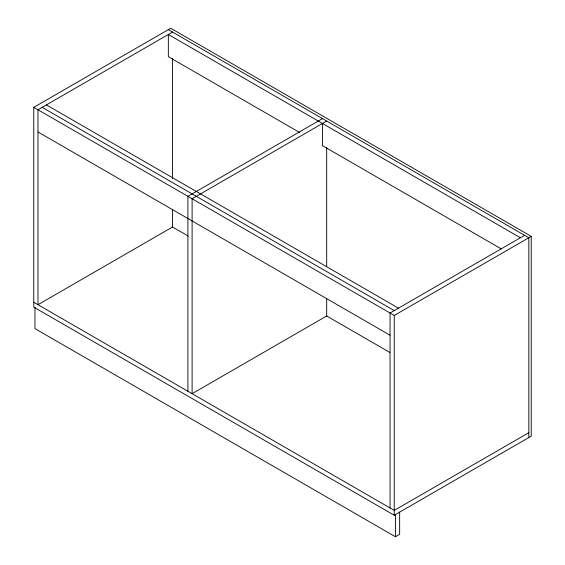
<?xml version="1.0" encoding="UTF-8"?>
<svg xmlns="http://www.w3.org/2000/svg" width="565" height="565" viewBox="0 0 565 565"><rect width="100%" height="100%" fill="white"/><g stroke="black" fill="none" stroke-linecap="round" stroke-linejoin="round"><path stroke-width="0.85" d="M33.773 107.336L170.757 28.25L531.227 236.368L531.227 436.159L394.243 515.245L33.773 307.127L33.773 107.336L394.243 315.454L531.227 236.368M172.558 32.064L37.982 109.765L37.982 304.697L172.558 227.003L172.558 209.361M322.481 118.622L187.905 196.316L187.905 391.255M326.683 121.051L192.107 198.746L192.107 393.685L326.683 315.99L326.683 298.348M524.617 235.323L390.041 313.024L390.041 507.963M528.819 432.691L394.243 510.386L33.773 302.275M34.974 307.289L34.974 328.632L395.451 536.75L399.653 534.321L399.653 512.123M168.349 29.634L528.819 237.752L528.819 437.55M520.407 237.752L168.349 34.493L168.349 56.691L299.704 132.528M322.615 145.756L501.317 248.932M46.394 104.906L398.452 308.165M42.184 107.336L394.243 310.595M37.982 131.963L390.041 335.222M172.17 226.777L188.209 236.043M326.436 315.849L389.829 352.447M395.451 514.553L395.451 536.75M394.243 315.454L394.243 515.245M326.683 147.514L326.683 266.638M322.481 123.481L322.481 145.678M172.558 58.527L172.558 178.491"/></g></svg>
